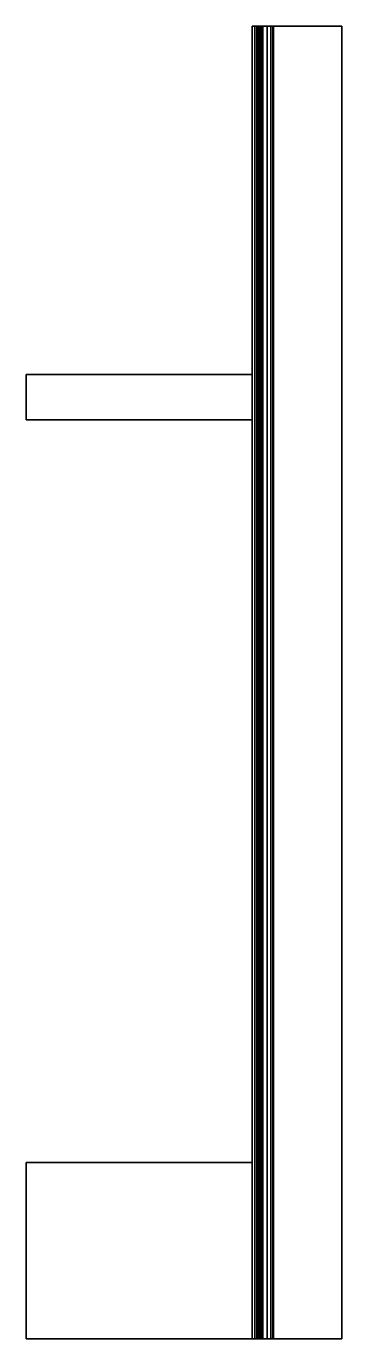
# Model space of a CAD drawing. Extents: x 0 to 182, y -138 to 0.
# Drawn here: x 0 to 33.2, y -138 to 0 of the extents above.
import ezdxf

# ---------------------------------------------------------------- set-up
doc = ezdxf.new("R2010")
doc.units = 0
doc.header["$MEASUREMENT"] = 0
doc.layers.add('ACESSORIOS', color=3, linetype='CONTINUOUS')

msp = doc.modelspace()

# ---------------------------------------------------------------- linework, layer by layer
at = {"layer": 'ACESSORIOS'}
for points in [[(23.75, -36.62), (23.75, -36.62, 1.25), (23.75, 0, 1.25), (23.75, 0)], [(33.16, 0, 6.88), (24.75, 0, 6.88), (24.75, 0, 11.29), (33.16, 0, 11.29)], [(26, 0, 6.88), (26, 0, 2.25), (24.75, 0, 2.25), (24.75, 0, 6.88)], [(24.75, 0, 2.25), (24.75, -138, 2.25), (24.75, -138, 11.29), (24.75, 0, 11.29)], [(26, 0, 2.25), (26, -138, 2.25), (26, -138, 6.88), (26, 0, 6.88)], [(26, -138, 6.88), (26, 0, 6.88), (33.16, 0, 6.88), (33.16, -138, 6.88)], [(24.75, -138, 11.29), (24.75, 0, 11.29), (33.16, 0, 11.29), (33.16, -138, 11.29)], [(33.16, 0, 6.88), (33.16, 0, 11.29), (33.16, -138, 11.29), (33.16, -138, 6.88)], [(23.75, -36.62), (0, -36.62), (0, -36.62, 1.25), (23.75, -36.62, 1.25)], [(0, -36.62, 1.25), (0, -41.37, 1.25), (0, -41.37), (0, -36.62)], [(0, -41.37), (0, -36.62), (23.75, -36.62), (23.75, -41.37)], [(23.75, -41.37, 1.25), (23.75, -36.62, 1.25), (0, -36.62, 1.25), (0, -41.37, 1.25)], [(23.75, -41.37), (0, -41.37), (0, -41.37, 1.25), (23.75, -41.37, 1.25)], [(0, -41.37, 1.25), (23.75, -41.37, 1.25), (23.75, -41.37), (0, -41.37)], [(23.75, -41.37), (23.75, -119.46), (23.75, -119.46, 1.25), (23.75, -41.37, 1.25)], [(23.75, -119.46, 1.25), (23.75, -119.46), (0, -119.46), (0, -119.46, 1.25)], [(0, -119.46, 1.25), (0, -138, 1.25), (0, -138), (0, -119.46)], [(0, -119.46, 1.25), (23.75, -119.46, 1.25), (23.75, -138, 1.25), (0, -138, 1.25)], [(0, -119.46), (23.75, -119.46), (23.75, -138), (0, -138)], [(23.75, -138, 1.25), (23.75, -138), (0, -138), (0, -138, 1.25)], [(33.16, -138, 6.88), (24.75, -138, 6.88), (24.75, -138, 11.29), (33.16, -138, 11.29)], [(26, -138, 6.88), (26, -138, 2.25), (24.75, -138, 2.25), (24.75, -138, 6.88)]]:
    msp.add_3dface(points, dxfattribs=at)

# ---------------------------------------------------------------- meshes
mesh = msp.add_polymesh((2, 7), dxfattribs=at)
for k, corner in enumerate([(23.75, -138), (24.33, -138, 0.08), (24.88, -138, 0.3), (25.34, -138, 0.66), (25.7, -138, 1.13), (25.92, -138, 1.67), (26, -138, 2.25), (23.75, 0), (24.33, 0, 0.08), (24.88, 0, 0.3), (25.34, 0, 0.66), (25.7, 0, 1.13), (25.92, 0, 1.67), (26, 0, 2.25)]):
    mesh.set_mesh_vertex(divmod(k, 7), corner)
mesh = msp.add_polymesh((2, 7), dxfattribs=at)
for k, corner in enumerate([(23.75, 0, 1.25), (24.01, 0, 1.28), (24.25, 0, 1.38), (24.46, 0, 1.54), (24.62, 0, 1.75), (24.72, 0, 1.99), (24.75, 0, 2.25), (23.75, -138, 1.25), (24.01, -138, 1.28), (24.25, -138, 1.38), (24.46, -138, 1.54), (24.62, -138, 1.75), (24.72, -138, 1.99), (24.75, -138, 2.25)]):
    mesh.set_mesh_vertex(divmod(k, 7), corner)
mesh = msp.add_polymesh((2, 7), dxfattribs=at)
for k, corner in enumerate([(24.75, 0, 2.25), (24.72, 0, 1.99), (24.62, 0, 1.75), (24.46, 0, 1.54), (24.25, 0, 1.38), (24.01, 0, 1.28), (23.75, 0, 1.25), (26, 0, 2.25), (25.92, 0, 1.67), (25.7, 0, 1.13), (25.34, 0, 0.66), (24.88, 0, 0.3), (24.33, 0, 0.08), (23.75, 0)]):
    mesh.set_mesh_vertex(divmod(k, 7), corner)
mesh = msp.add_polymesh((2, 7), dxfattribs=at)
for k, corner in enumerate([(24.75, -138, 2.25), (24.72, -138, 1.99), (24.62, -138, 1.75), (24.46, -138, 1.54), (24.25, -138, 1.38), (24.01, -138, 1.28), (23.75, -138, 1.25), (26, -138, 2.25), (25.92, -138, 1.67), (25.7, -138, 1.13), (25.34, -138, 0.66), (24.88, -138, 0.3), (24.33, -138, 0.08), (23.75, -138)]):
    mesh.set_mesh_vertex(divmod(k, 7), corner)

doc.saveas('drawing.dxf')
